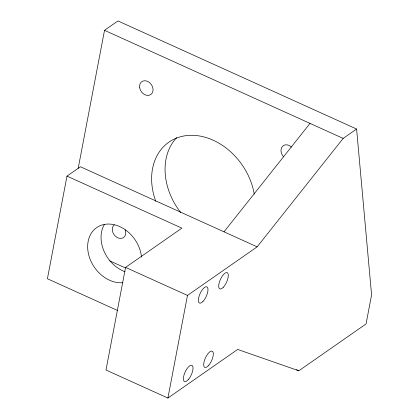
<?xml version="1.0" encoding="UTF-8"?>
<svg xmlns="http://www.w3.org/2000/svg" width="419" height="419" viewBox="0 0 419 419"><rect width="100%" height="100%" fill="white"/><g stroke="black" fill="none" stroke-linecap="round" stroke-linejoin="round"><path stroke-width="0.63" d="M66.993 176.111L181.867 228.146L125.564 267.395L105.991 370.024L167.904 398.05L237.657 349.446L298.831 370.773L366.049 323.945L371.585 294.903L356.6 129.036L343.161 138.401L257.151 246.843L80.417 166.757L66.993 176.111L47.415 278.74L117.666 310.558M78.18 168.407L104.52 30.315L117.964 20.95L356.6 129.036M167.904 398.05L187.482 295.421L257.151 246.843M224.003 231.833L310.013 123.39L343.161 138.401M104.52 30.315L310.013 123.39M125.564 267.395L187.482 295.421M109.726 260.848L125.213 267.861M296.453 369.694L298.831 370.773M125.244 229.822A7.861 6.138 55.1 0 1 122.468 238.092A7.861 6.138 55.1 0 1 113.722 234.174A7.861 6.138 55.1 0 1 114.209 224.877M283.307 156.439A7.861 6.138 55.1 0 1 282.348 146.477A7.861 6.138 55.1 0 1 291.446 147.09M180.673 212.485A60.289 47.064 55.1 0 1 176.729 137.605M155.789 201.324A60.289 47.064 55.1 0 1 188.341 135.416A60.289 47.064 55.1 0 1 254.249 194.133M122.872 282.71A31.456 24.553 55.1 0 1 88.435 253.731A31.456 24.553 55.1 0 1 110.003 224.092A31.456 24.553 55.1 0 1 141.512 257.093M125.056 271.748A31.456 24.59 55 0 1 104.378 224.448M139.7 87.875A7.861 6.138 55.1 0 0 150.793 94.547A7.861 6.138 55.1 0 0 148.446 81.831A7.861 6.138 55.1 0 0 139.7 87.875M202.979 301.45A8.914 3.378 -65.6 0 0 207.452 287.314A8.914 3.378 -65.6 0 0 199.156 296.044A8.914 3.378 -65.6 0 0 202.979 301.45M188.178 379.734A8.914 3.389 -65.4 0 0 192.41 365.703A8.914 3.389 -65.4 0 0 184.056 374.858A8.914 3.389 -65.4 0 0 188.178 379.734M223.227 287.361A8.914 3.378 -65.6 0 0 227.774 273.204A8.914 3.378 -65.6 0 0 219.483 281.814A8.914 3.378 -65.6 0 0 223.227 287.361M208.898 365.106A8.914 3.383 -65.4 0 0 212.485 351.347A8.914 3.383 -65.4 0 0 204.163 361.419A8.914 3.383 -65.4 0 0 208.898 365.106"/></g></svg>
